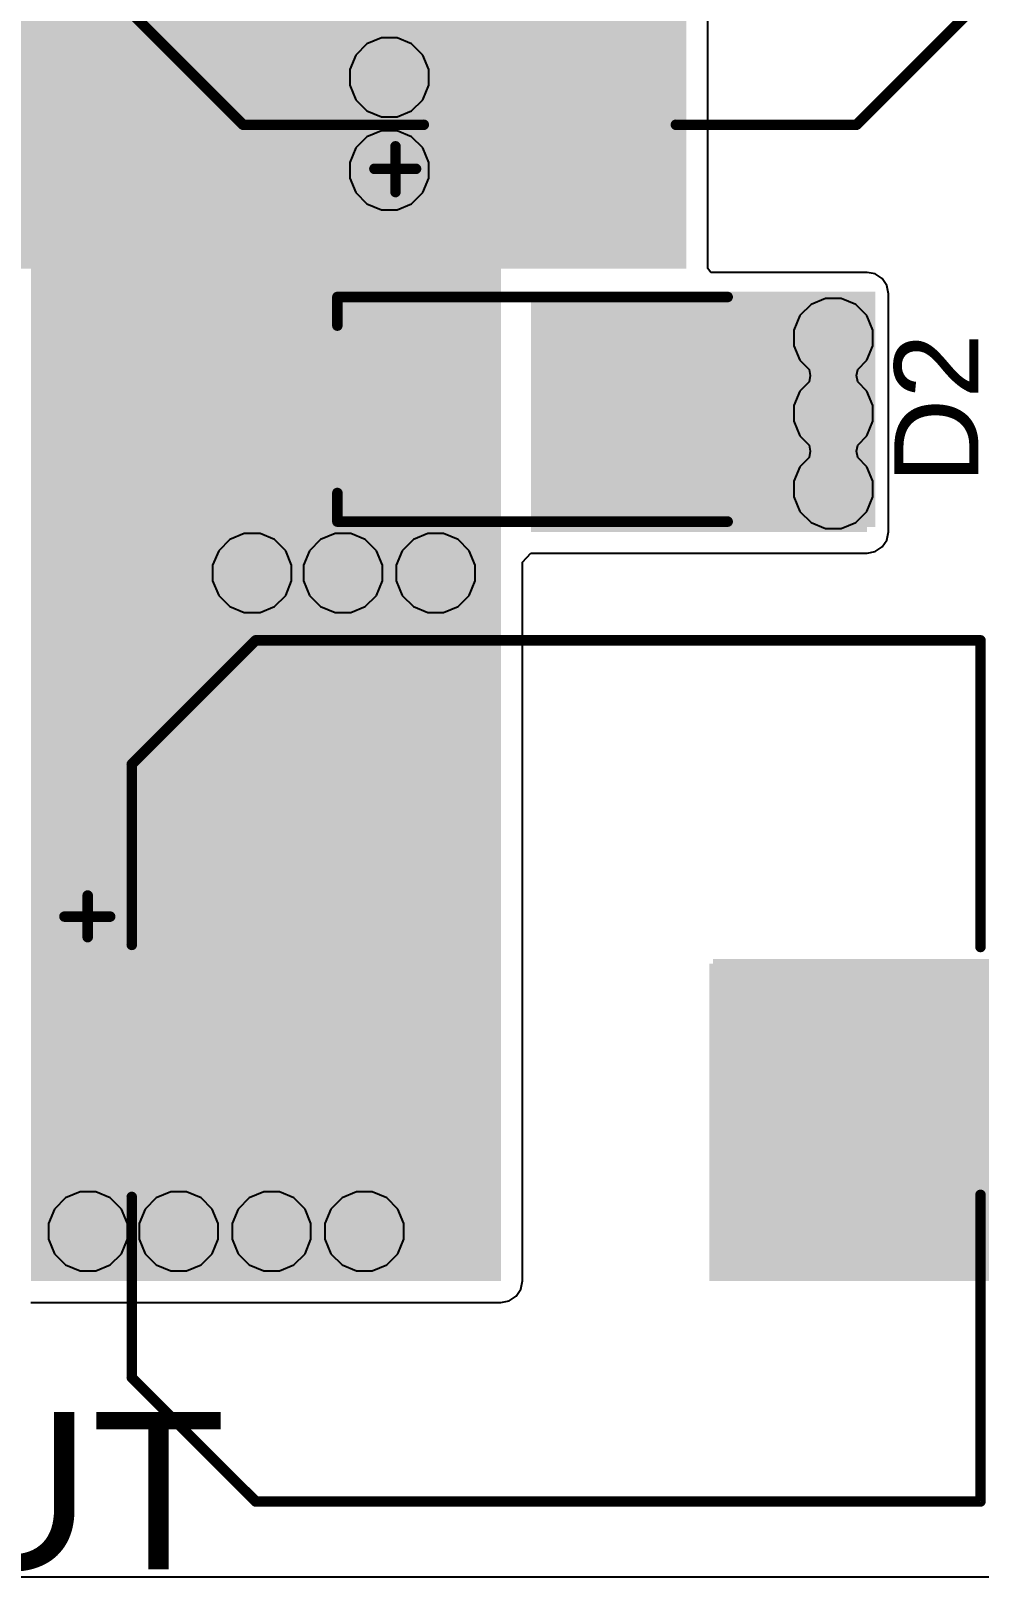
# Model space of a CAD drawing. Header units: millimetres. Extents: x 0 to 5381, y 0 to 5431.
# Drawn here: x 18.47 to 29.93, y 0 to 18.7 of the extents above; entities that cross this region are included whole.
import ezdxf

# ---------------------------------------------------------------- set-up
doc = ezdxf.new("R2010")
doc.units = ezdxf.units.MM
for name, color, linetype in [('BottomLayer', 5, 'Continuous'), ('BottomSolder', 6, 'Continuous'), ('TopLayer', 1, 'Continuous'), ('TopOverlay', 2, 'Continuous'), ('TopPaste', 8, 'Continuous'), ('TopSolder', 216, 'Continuous'), ('ViaHoleLayer', 16, 'Continuous')]:
    doc.layers.add(name, color=color, linetype=linetype)
doc.styles.add('Arial', font='', dxfattribs={"height": 0.2})
doc.styles.get('Arial').set_extended_font_data('Arial')

# ---------------------------------------------------------------- blocks, each defined once
blk = doc.blocks.new('SMA_50')
at = {"layer": 'TopLayer'}
for points in [[(-3.25, 0.85), (-0.75, 0.85), (-0.75, -0.85), (-3.25, -0.85)], [(0.75, 0.85), (3.25, 0.85), (3.25, -0.85), (0.75, -0.85)]]:
    blk.add_hatch(color=1, dxfattribs=at).paths.add_polyline_path(points)
at = {"layer": 'TopOverlay'}
for points in [[(-4.445, -1.422), (-3.278, -1.422), (-3.278, 1.422), (-4.445, 1.422)], [(-3.3, 0.924), (-2.596, 0.924), (-2.596, 1.422), (-3.3, 1.422)], [(-3.3, -1.422), (-2.596, -1.422), (-2.596, -0.924), (-3.3, -0.924)]]:
    blk.add_hatch(color=2, dxfattribs=at).paths.add_polyline_path(points)
at = {"layer": 'TopPaste'}
for points in [[(-3.25, 0.85), (-0.75, 0.85), (-0.75, -0.85), (-3.25, -0.85)], [(0.75, 0.85), (3.25, 0.85), (3.25, -0.85), (0.75, -0.85)]]:
    blk.add_hatch(color=8, dxfattribs=at).paths.add_polyline_path(points)
at = {"layer": 'TopSolder'}
for points in [[(-3.352, 0.952), (-0.648, 0.952), (-0.648, -0.952), (-3.352, -0.952)], [(0.648, 0.952), (3.352, 0.952), (3.352, -0.952), (0.648, -0.952)]]:
    blk.add_hatch(color=216, dxfattribs=at).paths.add_polyline_path(points)
at = {"layer": 'TopOverlay', "const_width": 0.127}
for points in [[(2.061, 1.358), (-2.658, 1.358)], [(2.061, 1.358), (2.061, 1.012)], [(2.061, -1.012), (2.061, -1.358)], [(2.061, -1.358), (-2.658, -1.358)]]:
    blk.add_lwpolyline(points, dxfattribs=at)
at = {"layer": 'TopOverlay', "const_width": 0.0635}
for points in [[(-2.69, 1.358, 1), (-2.626, 1.358, 1)], [(2.029, 1.358, 1), (2.093, 1.358, 1)], [(2.029, 1.358, 1), (2.093, 1.358, 1)], [(2.029, 1.012, 1), (2.093, 1.012, 1)], [(2.029, -1.012, 1), (2.093, -1.012, 1)], [(-2.69, -1.358, 1), (-2.626, -1.358, 1)], [(2.029, -1.358, 1), (2.093, -1.358, 1)], [(2.029, -1.358, 1), (2.093, -1.358, 1)]]:
    blk.add_lwpolyline(points, format="xyb", close=True, dxfattribs=at)
blk = doc.blocks.new('UCD_220_F_10__D___63')
at = {"layer": 'TopLayer'}
for points in [[(-6, 1.25), (-2, 1.25), (-2, -1.25), (-6, -1.25)], [(2, 1.25), (6, 1.25), (6, -1.25), (2, -1.25)]]:
    blk.add_hatch(color=1, dxfattribs=at).paths.add_polyline_path(points)
at = {"layer": 'TopPaste'}
for points in [[(-6, 1.25), (-2, 1.25), (-2, -1.25), (-6, -1.25)], [(2, 1.25), (6, 1.25), (6, -1.25), (2, -1.25)]]:
    blk.add_hatch(color=8, dxfattribs=at).paths.add_polyline_path(points)
at = {"layer": 'TopSolder'}
for points in [[(-6.102, 1.352), (-1.898, 1.352), (-1.898, -1.352), (-6.102, -1.352)], [(1.898, 1.352), (6.102, 1.352), (6.102, -1.352), (1.898, -1.352)]]:
    blk.add_hatch(color=216, dxfattribs=at).paths.add_polyline_path(points)
at = {"layer": 'TopOverlay', "const_width": 0.127}
for points in [[(-3.632, 5.207), (-5.131, 3.708)], [(-3.632, 5.207), (5.131, 5.207)], [(5.131, 5.207), (5.131, 1.499)], [(-5.131, 3.708), (-5.131, 1.524)], [(-5.664, 2.121), (-5.664, 1.618)], [(-5.946, 1.866), (-5.392, 1.866)], [(-5.131, -1.524), (-5.131, -3.708)], [(5.131, -1.499), (5.131, -5.207)], [(-5.131, -3.708), (-3.632, -5.207)], [(-3.632, -5.207), (5.131, -5.207)]]:
    blk.add_lwpolyline(points, dxfattribs=at)
at = {"layer": 'TopOverlay', "const_width": 0.0635}
for points in [[(-3.664, 5.207, 1), (-3.6, 5.207, 1)], [(-3.664, 5.207, 1), (-3.6, 5.207, 1)], [(5.099, 5.207, 1), (5.163, 5.207, 1)], [(5.099, 5.207, 1), (5.163, 5.207, 1)], [(-5.163, 3.708, 1), (-5.099, 3.708, 1)], [(-5.163, 3.708, 1), (-5.099, 3.708, 1)], [(-5.696, 2.121, 1), (-5.632, 2.121, 1)], [(-5.977, 1.866, 1), (-5.914, 1.866, 1)], [(-5.424, 1.866, 1), (-5.36, 1.866, 1)], [(-5.696, 1.618, 1), (-5.632, 1.618, 1)], [(-5.163, 1.524, 1), (-5.099, 1.524, 1)], [(5.099, 1.499, 1), (5.163, 1.499, 1)], [(-5.163, -1.524, 1), (-5.099, -1.524, 1)], [(5.099, -1.499, 1), (5.163, -1.499, 1)], [(-5.163, -3.708, 1), (-5.099, -3.708, 1)], [(-5.163, -3.708, 1), (-5.099, -3.708, 1)], [(-3.664, -5.207, 1), (-3.6, -5.207, 1)], [(-3.664, -5.207, 1), (-3.6, -5.207, 1)], [(5.099, -5.207, 1), (5.163, -5.207, 1)], [(5.099, -5.207, 1), (5.163, -5.207, 1)]]:
    blk.add_lwpolyline(points, format="xyb", close=True, dxfattribs=at)
blk = doc.blocks.new('UCD_220_F_10__D___64')
at = {"layer": 'TopLayer'}
for points in [[(-6, 1.25), (-2, 1.25), (-2, -1.25), (-6, -1.25)], [(2, 1.25), (6, 1.25), (6, -1.25), (2, -1.25)]]:
    blk.add_hatch(color=1, dxfattribs=at).paths.add_polyline_path(points)
at = {"layer": 'TopPaste'}
for points in [[(-6, 1.25), (-2, 1.25), (-2, -1.25), (-6, -1.25)], [(2, 1.25), (6, 1.25), (6, -1.25), (2, -1.25)]]:
    blk.add_hatch(color=8, dxfattribs=at).paths.add_polyline_path(points)
at = {"layer": 'TopSolder'}
for points in [[(-6.102, 1.352), (-1.898, 1.352), (-1.898, -1.352), (-6.102, -1.352)], [(1.898, 1.352), (6.102, 1.352), (6.102, -1.352), (1.898, -1.352)]]:
    blk.add_hatch(color=216, dxfattribs=at).paths.add_polyline_path(points)
at = {"layer": 'TopOverlay', "const_width": 0.127}
for points in [[(-5.131, 3.708), (-3.632, 5.207)], [(-3.632, 5.207), (5.131, 5.207)], [(5.131, 1.499), (5.131, 5.207)], [(-5.131, 1.524), (-5.131, 3.708)], [(-5.664, 1.618), (-5.664, 2.121)], [(-5.946, 1.866), (-5.392, 1.866)], [(-5.131, -3.708), (-5.131, -1.524)], [(5.131, -5.207), (5.131, -1.499)], [(-5.131, -3.708), (-3.632, -5.207)], [(-3.632, -5.207), (5.131, -5.207)]]:
    blk.add_lwpolyline(points, dxfattribs=at)
at = {"layer": 'TopOverlay', "const_width": 0.0635}
for points in [[(-3.664, 5.207, 1), (-3.6, 5.207, 1)], [(-3.664, 5.207, 1), (-3.6, 5.207, 1)], [(5.099, 5.207, 1), (5.163, 5.207, 1)], [(5.099, 5.207, 1), (5.163, 5.207, 1)], [(-5.163, 3.708, 1), (-5.099, 3.708, 1)], [(-5.163, 3.708, 1), (-5.099, 3.708, 1)], [(-5.696, 2.121, 1), (-5.632, 2.121, 1)], [(-5.977, 1.866, 1), (-5.914, 1.866, 1)], [(-5.424, 1.866, 1), (-5.36, 1.866, 1)], [(-5.696, 1.618, 1), (-5.632, 1.618, 1)], [(-5.163, 1.524, 1), (-5.099, 1.524, 1)], [(5.099, 1.499, 1), (5.163, 1.499, 1)], [(-5.163, -1.524, 1), (-5.099, -1.524, 1)], [(5.099, -1.499, 1), (5.163, -1.499, 1)], [(-5.163, -3.708, 1), (-5.099, -3.708, 1)], [(-5.163, -3.708, 1), (-5.099, -3.708, 1)], [(-3.664, -5.207, 1), (-3.6, -5.207, 1)], [(-3.664, -5.207, 1), (-3.6, -5.207, 1)], [(5.099, -5.207, 1), (5.163, -5.207, 1)], [(5.099, -5.207, 1), (5.163, -5.207, 1)]]:
    blk.add_lwpolyline(points, format="xyb", close=True, dxfattribs=at)

msp = doc.modelspace()

# ---------------------------------------------------------------- hatches: boundary and pattern name
at = {"layer": 'BottomLayer'}
h = msp.add_hatch(color=5, dxfattribs=at)
edge = h.paths.add_edge_path()
edge.add_arc((22.798, 18.136), 0.3, 0, 360)
h = msp.add_hatch(color=5, dxfattribs=at)
edge = h.paths.add_edge_path()
edge.add_arc((22.798, 17.013), 0.3, 0, 360)
h = msp.add_hatch(color=5, dxfattribs=at)
edge = h.paths.add_edge_path()
edge.add_arc((28.169, 14.986), 0.3, 0, 360)
h = msp.add_hatch(color=5, dxfattribs=at)
edge = h.paths.add_edge_path()
edge.add_arc((28.169, 14.072), 0.3, 0, 360)
h = msp.add_hatch(color=5, dxfattribs=at)
edge = h.paths.add_edge_path()
edge.add_arc((28.169, 13.157), 0.3, 0, 360)
h = msp.add_hatch(color=5, dxfattribs=at)
edge = h.paths.add_edge_path()
edge.add_arc((21.141, 12.141), 0.3, 0, 360)
h = msp.add_hatch(color=5, dxfattribs=at)
edge = h.paths.add_edge_path()
edge.add_arc((22.238, 12.141), 0.3, 0, 360)
h = msp.add_hatch(color=5, dxfattribs=at)
edge = h.paths.add_edge_path()
edge.add_arc((23.361, 12.141), 0.3, 0, 360)
h = msp.add_hatch(color=5, dxfattribs=at)
edge = h.paths.add_edge_path()
edge.add_arc((19.155, 4.18), 0.3, 0, 360)
h = msp.add_hatch(color=5, dxfattribs=at)
edge = h.paths.add_edge_path()
edge.add_arc((20.252, 4.18), 0.3, 0, 360)
h = msp.add_hatch(color=5, dxfattribs=at)
edge = h.paths.add_edge_path()
edge.add_arc((21.375, 4.18), 0.3, 0, 360)
h = msp.add_hatch(color=5, dxfattribs=at)
edge = h.paths.add_edge_path()
edge.add_arc((22.497, 4.18), 0.3, 0, 360)
h = msp.add_hatch(color=5, dxfattribs=at)
edge = h.paths.add_edge_path()
edge.add_arc((27.155, 4.18), 0.3, 0, 360)
h = msp.add_hatch(color=5, dxfattribs=at)
edge = h.paths.add_edge_path()
edge.add_arc((28.252, 4.18), 0.3, 0, 360)
h = msp.add_hatch(color=5, dxfattribs=at)
edge = h.paths.add_edge_path()
edge.add_arc((29.375, 4.18), 0.3, 0, 360)
at = {"layer": 'BottomSolder'}
h = msp.add_hatch(color=6, dxfattribs=at)
edge = h.paths.add_edge_path()
edge.add_arc((22.798, 18.136), 0.15, 0, 360)
h = msp.add_hatch(color=6, dxfattribs=at)
edge = h.paths.add_edge_path()
edge.add_arc((22.798, 17.013), 0.15, 0, 360)
h = msp.add_hatch(color=6, dxfattribs=at)
edge = h.paths.add_edge_path()
edge.add_arc((28.169, 14.986), 0.15, 0, 360)
h = msp.add_hatch(color=6, dxfattribs=at)
edge = h.paths.add_edge_path()
edge.add_arc((28.169, 14.072), 0.15, 0, 360)
h = msp.add_hatch(color=6, dxfattribs=at)
edge = h.paths.add_edge_path()
edge.add_arc((28.169, 13.157), 0.15, 0, 360)
h = msp.add_hatch(color=6, dxfattribs=at)
edge = h.paths.add_edge_path()
edge.add_arc((21.141, 12.141), 0.15, 0, 360)
h = msp.add_hatch(color=6, dxfattribs=at)
edge = h.paths.add_edge_path()
edge.add_arc((22.238, 12.141), 0.15, 0, 360)
h = msp.add_hatch(color=6, dxfattribs=at)
edge = h.paths.add_edge_path()
edge.add_arc((23.361, 12.141), 0.15, 0, 360)
h = msp.add_hatch(color=6, dxfattribs=at)
edge = h.paths.add_edge_path()
edge.add_arc((19.155, 4.18), 0.15, 0, 360)
h = msp.add_hatch(color=6, dxfattribs=at)
edge = h.paths.add_edge_path()
edge.add_arc((20.252, 4.18), 0.15, 0, 360)
h = msp.add_hatch(color=6, dxfattribs=at)
edge = h.paths.add_edge_path()
edge.add_arc((21.375, 4.18), 0.15, 0, 360)
h = msp.add_hatch(color=6, dxfattribs=at)
edge = h.paths.add_edge_path()
edge.add_arc((22.497, 4.18), 0.15, 0, 360)
h = msp.add_hatch(color=6, dxfattribs=at)
edge = h.paths.add_edge_path()
edge.add_arc((27.155, 4.18), 0.15, 0, 360)
h = msp.add_hatch(color=6, dxfattribs=at)
edge = h.paths.add_edge_path()
edge.add_arc((28.252, 4.18), 0.15, 0, 360)
h = msp.add_hatch(color=6, dxfattribs=at)
edge = h.paths.add_edge_path()
edge.add_arc((29.375, 4.18), 0.15, 0, 360)
at = {"layer": 'TopLayer'}
for points in [[(26.391, 15.824), (26.391, 21.133), (9.804, 21.133), (9.804, 15.824)], [(24.149, 3.581), (24.149, 21.133), (18.466, 21.133), (18.466, 3.581)], [(26.035, 16.49), (26.035, 20.87), (21.819, 20.87), (21.819, 16.49)], [(28.575, 12.64), (28.575, 15.519), (24.511, 15.519), (24.511, 12.64)], [(22.875, 7.428), (18.495, 7.428), (18.495, 3.593), (22.875, 3.593)], [(26.67, 3.581), (30.963, 3.581), (30.963, 7.417), (26.67, 7.417)]]:
    msp.add_hatch(color=1, dxfattribs=at).paths.add_polyline_path(points)
h = msp.add_hatch(color=1, dxfattribs=at)
edge = h.paths.add_edge_path()
edge.add_arc((22.798, 18.136), 0.3, 0, 360)
h = msp.add_hatch(color=1, dxfattribs=at)
edge = h.paths.add_edge_path()
edge.add_arc((22.798, 17.013), 0.3, 0, 360)
h = msp.add_hatch(color=1, dxfattribs=at)
edge = h.paths.add_edge_path()
edge.add_arc((28.169, 14.986), 0.3, 0, 360)
h = msp.add_hatch(color=1, dxfattribs=at)
edge = h.paths.add_edge_path()
edge.add_arc((28.169, 14.072), 0.3, 0, 360)
h = msp.add_hatch(color=1, dxfattribs=at)
edge = h.paths.add_edge_path()
edge.add_arc((28.169, 13.157), 0.3, 0, 360)
h = msp.add_hatch(color=1, dxfattribs=at)
edge = h.paths.add_edge_path()
edge.add_arc((21.141, 12.141), 0.3, 0, 360)
h = msp.add_hatch(color=1, dxfattribs=at)
edge = h.paths.add_edge_path()
edge.add_arc((22.238, 12.141), 0.3, 0, 360)
h = msp.add_hatch(color=1, dxfattribs=at)
edge = h.paths.add_edge_path()
edge.add_arc((23.361, 12.141), 0.3, 0, 360)
h = msp.add_hatch(color=1, dxfattribs=at)
edge = h.paths.add_edge_path()
edge.add_arc((19.155, 4.18), 0.3, 0, 360)
h = msp.add_hatch(color=1, dxfattribs=at)
edge = h.paths.add_edge_path()
edge.add_arc((20.252, 4.18), 0.3, 0, 360)
h = msp.add_hatch(color=1, dxfattribs=at)
edge = h.paths.add_edge_path()
edge.add_arc((21.375, 4.18), 0.3, 0, 360)
h = msp.add_hatch(color=1, dxfattribs=at)
edge = h.paths.add_edge_path()
edge.add_arc((22.497, 4.18), 0.3, 0, 360)
h = msp.add_hatch(color=1, dxfattribs=at)
edge = h.paths.add_edge_path()
edge.add_arc((27.155, 4.18), 0.3, 0, 360)
h = msp.add_hatch(color=1, dxfattribs=at)
edge = h.paths.add_edge_path()
edge.add_arc((28.252, 4.18), 0.3, 0, 360)
h = msp.add_hatch(color=1, dxfattribs=at)
edge = h.paths.add_edge_path()
edge.add_arc((29.375, 4.18), 0.3, 0, 360)
at = {"layer": 'TopSolder'}
h = msp.add_hatch(color=216, dxfattribs=at)
edge = h.paths.add_edge_path()
edge.add_arc((22.798, 18.136), 0.15, 0, 360)
h = msp.add_hatch(color=216, dxfattribs=at)
edge = h.paths.add_edge_path()
edge.add_arc((22.798, 17.013), 0.15, 0, 360)
h = msp.add_hatch(color=216, dxfattribs=at)
edge = h.paths.add_edge_path()
edge.add_arc((28.169, 14.986), 0.15, 0, 360)
h = msp.add_hatch(color=216, dxfattribs=at)
edge = h.paths.add_edge_path()
edge.add_arc((28.169, 14.072), 0.15, 0, 360)
h = msp.add_hatch(color=216, dxfattribs=at)
edge = h.paths.add_edge_path()
edge.add_arc((28.169, 13.157), 0.15, 0, 360)
h = msp.add_hatch(color=216, dxfattribs=at)
edge = h.paths.add_edge_path()
edge.add_arc((21.141, 12.141), 0.15, 0, 360)
h = msp.add_hatch(color=216, dxfattribs=at)
edge = h.paths.add_edge_path()
edge.add_arc((22.238, 12.141), 0.15, 0, 360)
h = msp.add_hatch(color=216, dxfattribs=at)
edge = h.paths.add_edge_path()
edge.add_arc((23.361, 12.141), 0.15, 0, 360)
h = msp.add_hatch(color=216, dxfattribs=at)
edge = h.paths.add_edge_path()
edge.add_arc((19.155, 4.18), 0.15, 0, 360)
h = msp.add_hatch(color=216, dxfattribs=at)
edge = h.paths.add_edge_path()
edge.add_arc((20.252, 4.18), 0.15, 0, 360)
h = msp.add_hatch(color=216, dxfattribs=at)
edge = h.paths.add_edge_path()
edge.add_arc((21.375, 4.18), 0.15, 0, 360)
h = msp.add_hatch(color=216, dxfattribs=at)
edge = h.paths.add_edge_path()
edge.add_arc((22.497, 4.18), 0.15, 0, 360)
h = msp.add_hatch(color=216, dxfattribs=at)
edge = h.paths.add_edge_path()
edge.add_arc((27.155, 4.18), 0.15, 0, 360)
h = msp.add_hatch(color=216, dxfattribs=at)
edge = h.paths.add_edge_path()
edge.add_arc((28.252, 4.18), 0.15, 0, 360)
h = msp.add_hatch(color=216, dxfattribs=at)
edge = h.paths.add_edge_path()
edge.add_arc((29.375, 4.18), 0.15, 0, 360)
at = {"layer": 'ViaHoleLayer'}
h = msp.add_hatch(color=16, dxfattribs=at)
edge = h.paths.add_edge_path()
edge.add_arc((22.798, 18.136), 0.15, 0, 360)
h = msp.add_hatch(color=16, dxfattribs=at)
edge = h.paths.add_edge_path()
edge.add_arc((22.798, 17.013), 0.15, 0, 360)
h = msp.add_hatch(color=16, dxfattribs=at)
edge = h.paths.add_edge_path()
edge.add_arc((28.169, 14.986), 0.15, 0, 360)
h = msp.add_hatch(color=16, dxfattribs=at)
edge = h.paths.add_edge_path()
edge.add_arc((28.169, 14.072), 0.15, 0, 360)
h = msp.add_hatch(color=16, dxfattribs=at)
edge = h.paths.add_edge_path()
edge.add_arc((28.169, 13.157), 0.15, 0, 360)
h = msp.add_hatch(color=16, dxfattribs=at)
edge = h.paths.add_edge_path()
edge.add_arc((21.141, 12.141), 0.15, 0, 360)
h = msp.add_hatch(color=16, dxfattribs=at)
edge = h.paths.add_edge_path()
edge.add_arc((22.238, 12.141), 0.15, 0, 360)
h = msp.add_hatch(color=16, dxfattribs=at)
edge = h.paths.add_edge_path()
edge.add_arc((23.361, 12.141), 0.15, 0, 360)
h = msp.add_hatch(color=16, dxfattribs=at)
edge = h.paths.add_edge_path()
edge.add_arc((19.155, 4.18), 0.15, 0, 360)
h = msp.add_hatch(color=16, dxfattribs=at)
edge = h.paths.add_edge_path()
edge.add_arc((20.252, 4.18), 0.15, 0, 360)
h = msp.add_hatch(color=16, dxfattribs=at)
edge = h.paths.add_edge_path()
edge.add_arc((21.375, 4.18), 0.15, 0, 360)
h = msp.add_hatch(color=16, dxfattribs=at)
edge = h.paths.add_edge_path()
edge.add_arc((22.497, 4.18), 0.15, 0, 360)
h = msp.add_hatch(color=16, dxfattribs=at)
edge = h.paths.add_edge_path()
edge.add_arc((27.155, 4.18), 0.15, 0, 360)
h = msp.add_hatch(color=16, dxfattribs=at)
edge = h.paths.add_edge_path()
edge.add_arc((28.252, 4.18), 0.15, 0, 360)
h = msp.add_hatch(color=16, dxfattribs=at)
edge = h.paths.add_edge_path()
edge.add_arc((29.375, 4.18), 0.15, 0, 360)

# ---------------------------------------------------------------- linework, layer by layer
at = {"layer": 'BottomLayer'}
for p, q in [((22.527, 18.541), (22.393, 18.406)), ((22.703, 18.613), (22.527, 18.541)), ((22.893, 18.613), (22.703, 18.613)), ((23.068, 18.541), (22.893, 18.613)), ((23.203, 18.406), (23.068, 18.541)), ((22.393, 18.406), (22.32, 18.231)), ((23.276, 18.231), (23.203, 18.406)), ((22.32, 18.231), (22.32, 18.041)), ((23.276, 18.041), (23.276, 18.231)), ((22.32, 18.041), (22.393, 17.865)), ((23.203, 17.865), (23.276, 18.041)), ((22.393, 17.865), (22.527, 17.731)), ((23.068, 17.731), (23.203, 17.865)), ((22.527, 17.731), (22.703, 17.658)), ((22.703, 17.658), (22.893, 17.658)), ((22.893, 17.658), (23.068, 17.731)), ((22.527, 17.418), (22.393, 17.284)), ((22.703, 17.491), (22.527, 17.418)), ((22.893, 17.491), (22.703, 17.491)), ((23.068, 17.418), (22.893, 17.491)), ((23.203, 17.284), (23.068, 17.418)), ((22.393, 17.284), (22.32, 17.108)), ((23.276, 17.108), (23.203, 17.284)), ((22.32, 17.108), (22.32, 16.918)), ((23.276, 16.918), (23.276, 17.108)), ((22.32, 16.918), (22.393, 16.742)), ((23.203, 16.742), (23.276, 16.918)), ((22.393, 16.742), (22.527, 16.608)), ((23.068, 16.608), (23.203, 16.742)), ((22.527, 16.608), (22.703, 16.535)), ((22.703, 16.535), (22.893, 16.535)), ((22.893, 16.535), (23.068, 16.608)), ((27.898, 15.391), (27.764, 15.257)), ((28.074, 15.464), (27.898, 15.391)), ((28.264, 15.464), (28.074, 15.464)), ((28.439, 15.391), (28.264, 15.464)), ((28.574, 15.257), (28.439, 15.391)), ((27.764, 15.257), (27.691, 15.081)), ((28.646, 15.081), (28.574, 15.257)), ((27.691, 15.081), (27.691, 14.891)), ((28.646, 14.891), (28.646, 15.081)), ((27.691, 14.891), (27.764, 14.715)), ((28.574, 14.715), (28.646, 14.891)), ((27.764, 14.715), (27.874, 14.604)), ((27.874, 14.604), (27.888, 14.529)), ((28.449, 14.529), (28.463, 14.604)), ((28.463, 14.604), (28.574, 14.715)), ((27.874, 14.453), (27.764, 14.342)), ((27.888, 14.529), (27.874, 14.453)), ((28.463, 14.453), (28.449, 14.529)), ((28.574, 14.342), (28.463, 14.453)), ((27.764, 14.342), (27.691, 14.167)), ((28.646, 14.167), (28.574, 14.342)), ((27.691, 14.167), (27.691, 13.977)), ((28.646, 13.977), (28.646, 14.167)), ((27.691, 13.977), (27.764, 13.801)), ((28.574, 13.801), (28.646, 13.977)), ((27.764, 13.801), (27.874, 13.69)), ((27.874, 13.69), (27.888, 13.614)), ((28.449, 13.614), (28.463, 13.69)), ((28.463, 13.69), (28.574, 13.801)), ((27.874, 13.539), (27.764, 13.428)), ((27.888, 13.614), (27.874, 13.539)), ((28.463, 13.539), (28.449, 13.614)), ((28.574, 13.428), (28.463, 13.539)), ((27.764, 13.428), (27.691, 13.252)), ((28.646, 13.252), (28.574, 13.428)), ((27.691, 13.252), (27.691, 13.062)), ((28.646, 13.062), (28.646, 13.252)), ((27.691, 13.062), (27.764, 12.887)), ((28.574, 12.887), (28.646, 13.062)), ((27.764, 12.887), (27.898, 12.752)), ((27.898, 12.752), (28.074, 12.679)), ((28.264, 12.679), (28.439, 12.752)), ((28.439, 12.752), (28.574, 12.887)), ((20.87, 12.546), (20.736, 12.412)), ((21.046, 12.619), (20.87, 12.546)), ((21.236, 12.619), (21.046, 12.619)), ((21.411, 12.546), (21.236, 12.619)), ((21.546, 12.412), (21.411, 12.546)), ((21.967, 12.546), (21.833, 12.412)), ((22.143, 12.619), (21.967, 12.546)), ((22.333, 12.619), (22.143, 12.619)), ((22.509, 12.546), (22.333, 12.619)), ((22.643, 12.412), (22.509, 12.546)), ((23.09, 12.546), (22.956, 12.412)), ((23.266, 12.619), (23.09, 12.546)), ((23.456, 12.619), (23.266, 12.619)), ((23.631, 12.546), (23.456, 12.619)), ((23.766, 12.412), (23.631, 12.546)), ((28.074, 12.679), (28.264, 12.679)), ((20.736, 12.412), (20.663, 12.236)), ((21.618, 12.236), (21.546, 12.412)), ((21.833, 12.412), (21.76, 12.236)), ((22.716, 12.236), (22.643, 12.412)), ((22.956, 12.412), (22.883, 12.236)), ((23.838, 12.236), (23.766, 12.412)), ((20.663, 12.236), (20.663, 12.046)), ((21.618, 12.046), (21.618, 12.236)), ((21.76, 12.236), (21.76, 12.046)), ((22.716, 12.046), (22.716, 12.236)), ((22.883, 12.236), (22.883, 12.046)), ((23.838, 12.046), (23.838, 12.236)), ((20.663, 12.046), (20.736, 11.871)), ((21.546, 11.871), (21.618, 12.046)), ((21.76, 12.046), (21.833, 11.871)), ((22.643, 11.871), (22.716, 12.046)), ((22.883, 12.046), (22.956, 11.871)), ((23.766, 11.871), (23.838, 12.046)), ((20.736, 11.871), (20.87, 11.736)), ((21.411, 11.736), (21.546, 11.871)), ((21.833, 11.871), (21.967, 11.736)), ((22.509, 11.736), (22.643, 11.871)), ((22.956, 11.871), (23.09, 11.736)), ((23.631, 11.736), (23.766, 11.871)), ((20.87, 11.736), (21.046, 11.663)), ((21.046, 11.663), (21.236, 11.663)), ((21.236, 11.663), (21.411, 11.736)), ((21.967, 11.736), (22.143, 11.663)), ((22.143, 11.663), (22.333, 11.663)), ((22.333, 11.663), (22.509, 11.736)), ((23.09, 11.736), (23.266, 11.663)), ((23.266, 11.663), (23.456, 11.663)), ((23.456, 11.663), (23.631, 11.736)), ((18.884, 4.585), (18.75, 4.45)), ((19.06, 4.657), (18.884, 4.585)), ((19.25, 4.657), (19.06, 4.657)), ((19.425, 4.585), (19.25, 4.657)), ((19.56, 4.45), (19.425, 4.585)), ((19.981, 4.585), (19.847, 4.45)), ((20.157, 4.657), (19.981, 4.585)), ((20.347, 4.657), (20.157, 4.657)), ((20.523, 4.585), (20.347, 4.657)), ((20.657, 4.45), (20.523, 4.585)), ((21.104, 4.585), (20.97, 4.45)), ((21.28, 4.657), (21.104, 4.585)), ((21.47, 4.657), (21.28, 4.657)), ((21.645, 4.585), (21.47, 4.657)), ((21.78, 4.45), (21.645, 4.585)), ((22.227, 4.585), (22.092, 4.45)), ((22.402, 4.657), (22.227, 4.585)), ((22.592, 4.657), (22.402, 4.657)), ((22.768, 4.585), (22.592, 4.657)), ((22.902, 4.45), (22.768, 4.585)), ((18.75, 4.45), (18.677, 4.275)), ((19.632, 4.275), (19.56, 4.45)), ((19.847, 4.45), (19.774, 4.275)), ((20.73, 4.275), (20.657, 4.45)), ((20.97, 4.45), (20.897, 4.275)), ((21.852, 4.275), (21.78, 4.45)), ((22.092, 4.45), (22.019, 4.275)), ((22.975, 4.275), (22.902, 4.45)), ((18.677, 4.275), (18.677, 4.085)), ((19.632, 4.085), (19.632, 4.275)), ((19.774, 4.275), (19.774, 4.085)), ((20.73, 4.085), (20.73, 4.275)), ((20.897, 4.275), (20.897, 4.085)), ((21.852, 4.085), (21.852, 4.275)), ((22.019, 4.275), (22.019, 4.085)), ((22.975, 4.085), (22.975, 4.275)), ((18.677, 4.085), (18.75, 3.909)), ((19.56, 3.909), (19.632, 4.085)), ((19.774, 4.085), (19.847, 3.909)), ((20.657, 3.909), (20.73, 4.085)), ((20.897, 4.085), (20.97, 3.909)), ((21.78, 3.909), (21.852, 4.085)), ((22.019, 4.085), (22.092, 3.909)), ((22.902, 3.909), (22.975, 4.085)), ((18.75, 3.909), (18.884, 3.775)), ((18.884, 3.775), (19.06, 3.702)), ((19.25, 3.702), (19.425, 3.775)), ((19.425, 3.775), (19.56, 3.909)), ((19.847, 3.909), (19.981, 3.775)), ((19.981, 3.775), (20.157, 3.702)), ((20.347, 3.702), (20.523, 3.775)), ((20.523, 3.775), (20.657, 3.909)), ((20.97, 3.909), (21.104, 3.775)), ((21.104, 3.775), (21.28, 3.702)), ((21.47, 3.702), (21.645, 3.775)), ((21.645, 3.775), (21.78, 3.909)), ((22.092, 3.909), (22.227, 3.775)), ((22.227, 3.775), (22.402, 3.702)), ((22.592, 3.702), (22.768, 3.775)), ((22.768, 3.775), (22.902, 3.909)), ((19.06, 3.702), (19.25, 3.702)), ((20.157, 3.702), (20.347, 3.702)), ((21.28, 3.702), (21.47, 3.702)), ((22.402, 3.702), (22.592, 3.702)), ((86.081, 0), (0, 0))]:
    msp.add_line(p, q, dxfattribs=at)
at = {"layer": 'TopLayer'}
for p, q in [((26.65, 15.824), (26.65, 21.133)), ((26.687, 15.778), (26.65, 15.824)), ((28.575, 15.778), (26.687, 15.778)), ((28.674, 15.759), (28.575, 15.778)), ((28.758, 15.703), (28.674, 15.759)), ((28.814, 15.619), (28.758, 15.703)), ((28.834, 15.519), (28.814, 15.619)), ((28.834, 12.64), (28.834, 15.519)), ((28.758, 12.457), (28.814, 12.541)), ((28.814, 12.541), (28.834, 12.64)), ((24.408, 12.272), (24.511, 12.381)), ((24.511, 12.381), (28.575, 12.381)), ((28.575, 12.381), (28.674, 12.401)), ((28.674, 12.401), (28.758, 12.457)), ((24.408, 3.581), (24.408, 12.272)), ((24.388, 3.482), (24.408, 3.581)), ((24.248, 3.342), (24.332, 3.398)), ((24.332, 3.398), (24.388, 3.482)), ((18.466, 3.322), (24.149, 3.322)), ((24.149, 3.322), (24.248, 3.342)), ((86.081, 0), (0, 0))]:
    msp.add_line(p, q, dxfattribs=at)

# ---------------------------------------------------------------- block references
for name, p, rotation in [('UCD_220_F_10__D___63', (24.74, 22.694), 90), ('SMA_50', (24.232, 14.122), 180)]:
    msp.add_blockref(name, p, dxfattribs=dict(rotation=rotation))
msp.add_blockref('UCD_220_F_10__D___64', (24.816, 6.121))

# ---------------------------------------------------------------- texts
at = {"layer": 'TopOverlay', "style": 'Arial'}
for s, height, rotation, p in [('D2', 1.016, 90, (29.921, 13.225)), ('24V INPUT', 1.905, 360, (7.366, 0.092))]:
    msp.add_text(s, height=height, rotation=rotation, dxfattribs=at).set_placement(p)

doc.saveas('drawing.dxf')
